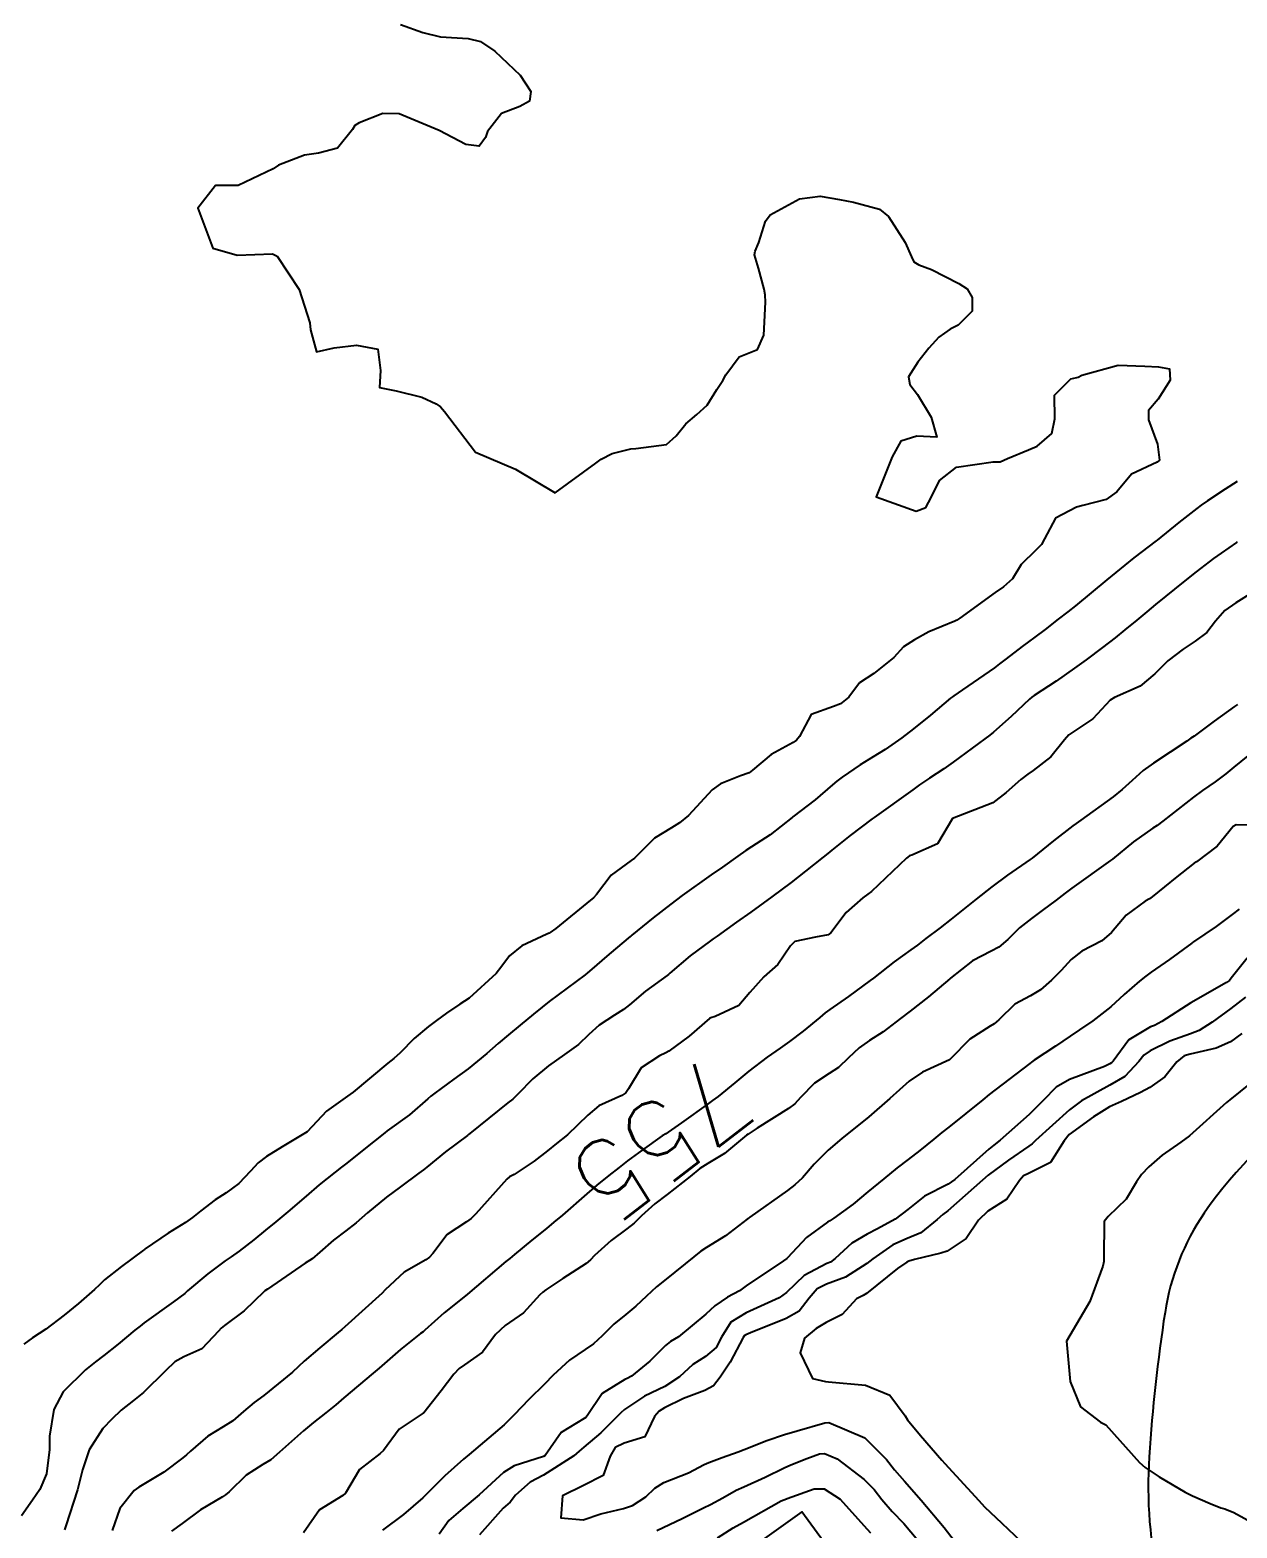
# Model space of a CAD drawing. Header units: metres. Extents: x 298520 to 308411, y 7433745 to 7450750.
# Drawn here: x 304322.3 to 304382.5, y 7439647.3 to 7439722 of the extents above; entities that cross this region are included whole.
import ezdxf
from ezdxf.enums import TextEntityAlignment as Align

# ---------------------------------------------------------------- set-up
doc = ezdxf.new("R2010")
doc.units = ezdxf.units.M
doc.header["$LTSCALE"] = 10
for name, color, linetype in [('Area Verde e Lazer', 94, 'Continuous'), ('Cotas', 45, 'Continuous'), ('Curvas de Nivel 1m', 11, 'Continuous'), ('Curvas de Nivel 5m', 15, 'Continuous'), ('Vias Primárias', 230, 'Continuous')]:
    doc.layers.add(name, color=color, linetype=linetype)
doc.styles.add('Style-STANDARD', font='STANDARD.shx')

msp = doc.modelspace()

# ---------------------------------------------------------------- linework, layer by layer
at = {"layer": 'Area Verde e Lazer'}
msp.add_lwpolyline([(304345.764, 7439637.363), (304367.34, 7439608.148), (304382.266, 7439618.634), (304360.763, 7439648.074)], close=True, dxfattribs=at)
at = {"layer": 'Curvas de Nivel 1m', "flags": 128}
for points, elevation in [([(304340.742, 7439722.249), (304341.851, 7439721.854), (304342.733, 7439721.638), (304344.113, 7439721.558), (304344.73, 7439721.407), (304345.45, 7439720.923), (304346.711, 7439719.722), (304347.239, 7439718.905), (304347.173, 7439718.428), (304346.692, 7439718.165), (304345.788, 7439717.817), (304345.086, 7439716.926), (304344.982, 7439716.615), (304344.665, 7439716.181), (304344, 7439716.273), (304342.673, 7439716.96), (304340.685, 7439717.798), (304339.86, 7439717.817), (304338.678, 7439717.345), (304338.47, 7439717.218), (304338.353, 7439717.013), (304337.598, 7439716.086), (304336.661, 7439715.845), (304335.957, 7439715.74), (304334.655, 7439715.233), (304334.395, 7439715.054), (304332.644, 7439714.219), (304331.517, 7439714.218), (304330.633, 7439713.1), (304331.387, 7439711.092), (304332.6, 7439710.746), (304334.358, 7439710.811), (304334.599, 7439710.703), (304335.694, 7439709.039), (304336.224, 7439707.376), (304336.262, 7439707.033), (304336.546, 7439705.929), (304337.441, 7439706.129), (304338.545, 7439706.254), (304339.61, 7439706.061), (304339.744, 7439704.992), (304339.69, 7439704.158), (304340.523, 7439703.982), (304341.814, 7439703.673), (304342.517, 7439703.342), (304342.739, 7439703.181), (304342.935, 7439702.954), (304344.483, 7439700.93), (304346.475, 7439700.077), (304348.463, 7439698.89), (304350.478, 7439700.383), (304350.757, 7439700.58), (304351.301, 7439700.852), (304352.236, 7439701.093), (304352.487, 7439701.11), (304354.001, 7439701.307), (304354.497, 7439701.732), (304354.972, 7439702.339), (304355.514, 7439702.8), (304356.045, 7439703.267), (304356.525, 7439704.046), (304356.811, 7439704.506), (304356.974, 7439704.786), (304357.64, 7439705.681), (304358.546, 7439706.044), (304358.862, 7439706.765), (304358.94, 7439708.402), (304358.922, 7439708.765), (304358.875, 7439709.055), (304358.596, 7439710.107), (304358.398, 7439710.772), (304358.431, 7439710.946), (304358.612, 7439711.386), (304358.94, 7439712.454), (304359.173, 7439712.762), (304360.641, 7439713.56), (304361.68, 7439713.693), (304362.641, 7439713.53), (304363.329, 7439713.399), (304364.636, 7439713.037), (304365.079, 7439712.686), (304365.916, 7439711.374), (304366.227, 7439710.674), (304366.336, 7439710.41), (304366.599, 7439710.268), (304367.232, 7439710.028), (304368.59, 7439709.34), (304369.01, 7439709.067), (304369.257, 7439708.64), (304369.258, 7439707.955), (304368.562, 7439707.264), (304368.155, 7439707.058), (304367.594, 7439706.66), (304367.094, 7439706.118), (304366.54, 7439705.418), (304366.076, 7439704.677), (304366.152, 7439704.298), (304366.524, 7439703.799), (304367.201, 7439702.663), (304367.493, 7439701.665), (304366.499, 7439701.724), (304365.701, 7439701.476), (304365.259, 7439700.688), (304364.463, 7439698.7), (304366.453, 7439697.986), (304366.949, 7439698.172), (304367.212, 7439698.663), (304367.625, 7439699.505), (304368.478, 7439700.181), (304370.305, 7439700.446), (304370.481, 7439700.438), (304370.652, 7439700.448), (304371.013, 7439700.615), (304372.057, 7439701.037), (304372.492, 7439701.224), (304373.231, 7439701.864), (304373.374, 7439702.591), (304373.355, 7439703.761), (304374.169, 7439704.584), (304374.466, 7439704.649), (304374.534, 7439704.673), (304374.724, 7439704.766), (304376.54, 7439705.256), (304377.858, 7439705.218), (304378.539, 7439705.178), (304379.099, 7439705.082), (304379.132, 7439704.521), (304378.523, 7439703.574), (304378.049, 7439703.003), (304378.054, 7439702.535), (304378.495, 7439701.326), (304378.6, 7439700.528), (304378.482, 7439700.429), (304377.197, 7439699.821), (304376.467, 7439698.939), (304375.927, 7439698.558), (304374.765, 7439698.269), (304374.457, 7439698.181), (304373.406, 7439697.633), (304372.865, 7439696.596), (304372.704, 7439696.323), (304372.427, 7439696.039), (304371.703, 7439695.325), (304371.268, 7439694.611), (304370.817, 7439694.208), (304370.406, 7439693.925), (304368.63, 7439692.646), (304368.489, 7439692.551), (304368.391, 7439692.502), (304367.085, 7439691.96), (304366.376, 7439691.569), (304365.83, 7439691.22), (304365.35, 7439690.685), (304364.355, 7439689.893), (304363.636, 7439689.421), (304363.105, 7439688.712), (304362.691, 7439688.365), (304362.338, 7439688.235), (304361.23, 7439687.835), (304360.634, 7439686.737), (304360.499, 7439686.56), (304360.318, 7439686.443), (304359.221, 7439685.845), (304358.297, 7439685.064), (304358.135, 7439684.932), (304357.707, 7439684.776), (304356.694, 7439684.381), (304356.286, 7439684.08), (304355.112, 7439682.807), (304354.651, 7439682.43), (304354.263, 7439682.191), (304353.403, 7439681.681), (304352.586, 7439680.837), (304352.405, 7439680.675), (304352.24, 7439680.567), (304351.256, 7439679.826), (304350.515, 7439678.857), (304350.375, 7439678.705), (304350.22, 7439678.582), (304348.493, 7439677.173), (304348.204, 7439676.964), (304348.157, 7439676.937), (304348.048, 7439676.892), (304346.795, 7439676.302), (304346.186, 7439675.807), (304345.798, 7439675.296), (304345.51, 7439674.92), (304344.161, 7439673.699), (304343.705, 7439673.397), (304343.032, 7439672.951), (304342.531, 7439672.573), (304342.143, 7439672.286), (304341.419, 7439671.682), (304340.734, 7439670.974), (304340.414, 7439670.683), (304340.118, 7439670.447), (304338.389, 7439669.006), (304338.101, 7439668.808), (304337.05, 7439668.064), (304336.083, 7439667.03), (304334.836, 7439666.284), (304334.064, 7439665.797), (304333.641, 7439665.482), (304333.271, 7439665.068), (304332.673, 7439664.447), (304332.042, 7439663.992), (304331.494, 7439663.63), (304330.779, 7439663.093), (304330.37, 7439662.754), (304330.024, 7439662.512), (304329.158, 7439661.97), (304328.004, 7439661.186), (304327.974, 7439661.16), (304327.925, 7439661.131), (304326.826, 7439660.316), (304325.99, 7439659.64), (304325.738, 7439659.402), (304325.482, 7439659.155), (304324.681, 7439658.457), (304323.97, 7439657.888), (304323.049, 7439657.184), (304322.395, 7439656.754), (304321.951, 7439656.429)], 759), ([(304382.473, 7439699.468), (304381.877, 7439699.078), (304380.994, 7439698.495), (304380.679, 7439698.278), (304380.457, 7439698.117), (304379.551, 7439697.409), (304378.47, 7439696.529), (304378.433, 7439696.5), (304377.312, 7439695.653), (304376.417, 7439694.929), (304375.973, 7439694.557), (304374.4, 7439693.254), (304374.021, 7439692.959), (304373.54, 7439692.589), (304372.894, 7439692.086), (304372.379, 7439691.697), (304371.752, 7439691.227), (304370.948, 7439690.614), (304370.617, 7439690.361), (304370.358, 7439690.173), (304368.774, 7439689.071), (304368.344, 7439688.78), (304368.266, 7439688.728), (304368.177, 7439688.652), (304367.179, 7439687.813), (304366.327, 7439687.118), (304365.743, 7439686.679), (304364.906, 7439686.099), (304364.308, 7439685.724), (304363.675, 7439685.334), (304362.772, 7439684.715), (304362.5, 7439684.509), (304362.289, 7439684.336), (304361.418, 7439683.592), (304360.317, 7439682.74), (304360.29, 7439682.722), (304360.272, 7439682.704), (304359.172, 7439681.843), (304358.25, 7439681.241), (304357.961, 7439681.059), (304357.559, 7439680.777), (304356.795, 7439680.227), (304356.233, 7439679.838), (304354.79, 7439678.812), (304354.219, 7439678.387), (304353.344, 7439677.696), (304352.287, 7439676.839), (304352.24, 7439676.802), (304352.202, 7439676.77), (304351.146, 7439675.893), (304350.176, 7439675.041), (304350.077, 7439674.959), (304349.955, 7439674.863), (304348.159, 7439673.527), (304347.804, 7439673.246), (304347.384, 7439672.898), (304346.707, 7439672.342), (304346.137, 7439671.869), (304345.619, 7439671.429), (304345.044, 7439670.926), (304344.115, 7439670.168), (304343.41, 7439669.647), (304342.448, 7439668.957), (304342.257, 7439668.803), (304342.1, 7439668.665), (304341.186, 7439667.875), (304340.084, 7439667.069), (304339.96, 7439666.982), (304338.915, 7439666.153), (304338.06, 7439665.468), (304337.804, 7439665.265), (304337.481, 7439665.016), (304336.688, 7439664.382), (304336.041, 7439663.822), (304335.13, 7439663.044), (304334.534, 7439662.544), (304334.019, 7439662.119), (304333.433, 7439661.644), (304332.696, 7439661.073), (304332.293, 7439660.785), (304331.998, 7439660.585), (304331.13, 7439659.95), (304330.128, 7439659.099), (304330.054, 7439659.028), (304329.982, 7439658.969), (304329.425, 7439658.556), (304327.967, 7439657.495), (304327.755, 7439657.342), (304327.487, 7439657.135), (304326.656, 7439656.439), (304325.944, 7439655.871), (304325.538, 7439655.555), (304325.036, 7439655.159), (304323.922, 7439654.064), (304323.46, 7439653.185), (304323.234, 7439651.852), (304323.239, 7439651.187), (304323.096, 7439649.966), (304322.755, 7439649.191), (304322.399, 7439648.653), (304321.85, 7439647.878)], 758), ([(304382.465, 7439696.447), (304382.432, 7439696.426), (304381.292, 7439695.624), (304380.417, 7439694.954), (304379.863, 7439694.508), (304378.401, 7439693.321), (304377.969, 7439692.962), (304377.459, 7439692.539), (304376.869, 7439692.062), (304376.38, 7439691.668), (304375.753, 7439691.178), (304374.93, 7439690.571), (304374.359, 7439690.16), (304373.435, 7439689.507), (304372.345, 7439688.791), (304372.234, 7439688.711), (304372.107, 7439688.602), (304371.201, 7439687.74), (304370.318, 7439686.96), (304370.128, 7439686.811), (304369.886, 7439686.626), (304368.301, 7439685.456), (304367.831, 7439685.123), (304367.127, 7439684.662), (304366.624, 7439684.332), (304366.287, 7439684.089), (304364.363, 7439682.699), (304364.309, 7439682.663), (304364.272, 7439682.635), (304363.171, 7439681.799), (304362.248, 7439681.068), (304362.056, 7439680.912), (304361.821, 7439680.724), (304360.944, 7439680.025), (304360.23, 7439679.467), (304359.267, 7439678.754), (304358.215, 7439677.985), (304357.507, 7439677.48), (304356.531, 7439676.787), (304356.337, 7439676.652), (304356.199, 7439676.554), (304355.195, 7439675.798), (304354.175, 7439674.932), (304354.115, 7439674.879), (304354.036, 7439674.821), (304352.963, 7439674.034), (304352.158, 7439673.362), (304351.868, 7439673.131), (304351.41, 7439672.847), (304350.655, 7439672.345), (304350.138, 7439671.876), (304349.614, 7439671.384), (304348.914, 7439670.878), (304348.117, 7439670.323), (304347.335, 7439669.673), (304346.6, 7439668.905), (304346.347, 7439668.661), (304346.098, 7439668.467), (304344.194, 7439666.938), (304344.135, 7439666.886), (304344.081, 7439666.844), (304342.995, 7439666.025), (304342.057, 7439665.261), (304341.887, 7439665.13), (304341.663, 7439664.964), (304340.738, 7439664.281), (304340.041, 7439663.775), (304339.096, 7439662.994), (304338.536, 7439662.492), (304338.019, 7439662.089), (304337.407, 7439661.621), (304336.717, 7439661.023), (304336.332, 7439660.694), (304335.997, 7439660.474), (304334.109, 7439659.183), (304333.983, 7439659.091), (304333.966, 7439659.077), (304333.944, 7439659.06), (304332.948, 7439658.096), (304331.966, 7439657.368), (304331.805, 7439657.241), (304331.667, 7439657.083), (304330.833, 7439656.208), (304329.943, 7439655.805), (304329.489, 7439655.558), (304329.027, 7439655.114), (304327.922, 7439654.019), (304327.424, 7439653.628), (304326.813, 7439653.141), (304326.354, 7439652.7), (304325.904, 7439652.23), (304325.221, 7439651.16), (304324.879, 7439650.164), (304324.632, 7439649.168), (304324.05, 7439647.382), (304323.984, 7439647.178)], 757), ([(304383.059, 7439693.821), (304382.402, 7439693.405), (304381.857, 7439693.027), (304381.382, 7439692.49), (304380.949, 7439691.93), (304380.378, 7439691.491), (304379.781, 7439691.1), (304379.004, 7439690.52), (304378.356, 7439689.867), (304377.637, 7439689.25), (304376.344, 7439688.688), (304376.139, 7439688.553), (304375.276, 7439687.619), (304374.319, 7439686.987), (304374.074, 7439686.825), (304373.85, 7439686.585), (304373.169, 7439685.727), (304372.297, 7439685.042), (304372.03, 7439684.868), (304371.671, 7439684.606), (304370.952, 7439683.947), (304370.281, 7439683.44), (304368.273, 7439682.65), (304367.529, 7439681.383), (304366.245, 7439680.831), (304366.131, 7439680.785), (304365.979, 7439680.674), (304364.226, 7439679.016), (304364.048, 7439678.878), (304363.792, 7439678.704), (304362.965, 7439677.963), (304362.205, 7439676.946), (304362.067, 7439676.859), (304361.443, 7439676.728), (304360.413, 7439676.525), (304360.196, 7439676.298), (304359.562, 7439675.37), (304358.861, 7439674.76), (304358.165, 7439673.984), (304357.609, 7439673.325), (304356.442, 7439672.787), (304356.223, 7439672.718), (304356.151, 7439672.673), (304355.142, 7439671.801), (304354.126, 7439671.053), (304353.975, 7439670.971), (304353.661, 7439670.825), (304352.738, 7439670.213), (304352.106, 7439669.17), (304351.978, 7439668.967), (304351.781, 7439668.843), (304350.633, 7439668.319), (304350.093, 7439667.853), (304349.075, 7439666.875), (304348.518, 7439666.442), (304348.071, 7439666.073), (304347.401, 7439665.558), (304346.404, 7439664.906), (304346.185, 7439664.775), (304346.05, 7439664.662), (304344.499, 7439662.933), (304344.267, 7439662.699), (304344.027, 7439662.533), (304343.068, 7439661.898), (304342.35, 7439660.957), (304342.189, 7439660.77), (304342, 7439660.643), (304340.931, 7439660.033), (304339.985, 7439659.151), (304339.825, 7439658.982), (304337.966, 7439657.295), (304337.814, 7439657.161), (304337.636, 7439657.013), (304336.721, 7439656.252), (304335.941, 7439655.582), (304335.654, 7439655.317), (304335.365, 7439655.039), (304333.921, 7439653.871), (304333.452, 7439653.53), (304332.916, 7439653.07), (304332.375, 7439652.609), (304331.905, 7439652.313), (304331.139, 7439651.849), (304330.277, 7439651.096), (304330.073, 7439650.916), (304329.888, 7439650.765), (304328.943, 7439650.048), (304327.867, 7439649.411), (304327.689, 7439649.309), (304327.465, 7439649.134), (304326.747, 7439648.248), (304326.37, 7439647.145)], 756), ([(304382.999, 7439685.78), (304382.3, 7439685.208), (304381.9, 7439684.88), (304381.372, 7439684.489), (304380.738, 7439684.045), (304380.285, 7439683.721), (304378.756, 7439682.523), (304378.485, 7439682.312), (304378.267, 7439682.165), (304377.303, 7439681.494), (304376.244, 7439680.618), (304376.208, 7439680.586), (304376.154, 7439680.551), (304374.229, 7439679.177), (304373.884, 7439678.926), (304373.439, 7439678.588), (304372.748, 7439678.064), (304372.214, 7439677.665), (304371.619, 7439677.195), (304371.034, 7439676.612), (304370.584, 7439676.229), (304370.194, 7439676.042), (304369.267, 7439675.554), (304368.173, 7439674.683), (304368.156, 7439674.667), (304368.134, 7439674.65), (304367.071, 7439673.754), (304366.157, 7439673.05), (304365.673, 7439672.677), (304364.811, 7439672.022), (304364.136, 7439671.589), (304363.612, 7439671.224), (304363.077, 7439670.71), (304362.594, 7439670.24), (304362.115, 7439669.938), (304361.386, 7439669.451), (304360.688, 7439668.734), (304360.408, 7439668.429), (304360.097, 7439668.193), (304358.527, 7439667.203), (304358.084, 7439666.915), (304357.998, 7439666.856), (304357.897, 7439666.772), (304356.903, 7439665.95), (304356.063, 7439665.446), (304355.665, 7439665.19), (304355.193, 7439664.803), (304354.044, 7439663.899), (304353.432, 7439663.433), (304352.767, 7439662.833), (304352.395, 7439662.469), (304352.023, 7439662.194), (304351.248, 7439661.614), (304350.426, 7439660.856), (304350.221, 7439660.638), (304349.999, 7439660.452), (304348.833, 7439659.719), (304347.985, 7439659.144), (304347.839, 7439659.037), (304347.698, 7439658.893), (304346.88, 7439657.995), (304345.968, 7439657.37), (304345.484, 7439656.917), (304344.837, 7439656.039), (304343.94, 7439655.402), (304343.665, 7439655.215), (304343.406, 7439654.945), (304342.773, 7439654.103), (304341.913, 7439653.012), (304341.882, 7439652.991), (304341.828, 7439652.961), (304340.678, 7439652.2), (304339.894, 7439651.132), (304339.736, 7439650.982), (304338.691, 7439650.187), (304337.993, 7439649.008), (304337.862, 7439648.885), (304336.705, 7439648.171), (304335.908, 7439647.029)], 754), ([(304384.271, 7439682.304), (304382.414, 7439682.335), (304382.27, 7439682.26), (304381.475, 7439681.267), (304380.438, 7439680.498), (304380.322, 7439680.419), (304380.241, 7439680.357), (304379.46, 7439679.737), (304378.225, 7439678.741), (304378.102, 7439678.653), (304377.887, 7439678.533), (304376.924, 7439677.835), (304376.207, 7439676.972), (304375.714, 7439676.557), (304374.728, 7439676.039), (304374.188, 7439675.616), (304373.69, 7439675.075), (304373.206, 7439674.59), (304372.659, 7439674.105), (304372.165, 7439673.805), (304371.379, 7439673.39), (304370.578, 7439672.616), (304370.348, 7439672.42), (304370.148, 7439672.303), (304369.13, 7439671.643), (304368.155, 7439670.65), (304368.123, 7439670.624), (304366.78, 7439670), (304366.112, 7439669.547), (304365.146, 7439668.684), (304364.094, 7439667.769), (304363.499, 7439667.296), (304362.772, 7439666.713), (304362.399, 7439666.396), (304362.074, 7439666.107), (304361.381, 7439665.409), (304360.794, 7439664.733), (304360.409, 7439664.377), (304360.047, 7439664.107), (304358.168, 7439662.768), (304358.091, 7439662.71), (304358.031, 7439662.663), (304356.957, 7439661.842), (304356.01, 7439661.255), (304355.719, 7439661.082), (304355.374, 7439660.799), (304353.992, 7439659.681), (304353.509, 7439659.303), (304353.016, 7439658.83), (304352.48, 7439658.332), (304351.974, 7439657.923), (304351.384, 7439657.431), (304350.802, 7439656.852), (304350.364, 7439656.449), (304349.952, 7439656.164), (304349.176, 7439655.64), (304348.365, 7439654.884), (304347.928, 7439654.444), (304347.146, 7439653.672), (304346.412, 7439652.905), (304346.161, 7439652.655), (304345.906, 7439652.421), (304344.162, 7439650.936), (304343.889, 7439650.709), (304342.953, 7439649.873), (304342.033, 7439648.958), (304341.949, 7439648.872), (304341.861, 7439648.777), (304340.887, 7439647.935), (304339.845, 7439647.165)], 753), ([(304382.563, 7439678.133), (304382.217, 7439677.868), (304381.425, 7439677.274), (304380.298, 7439676.499), (304380.239, 7439676.463), (304380.202, 7439676.432), (304379.087, 7439675.619), (304378.18, 7439674.989), (304377.913, 7439674.796), (304377.593, 7439674.536), (304376.836, 7439673.874), (304376.16, 7439673.268), (304375.272, 7439672.563), (304374.612, 7439672.107), (304374.141, 7439671.796), (304373.416, 7439671.304), (304372.342, 7439670.598), (304372.212, 7439670.509), (304372.121, 7439670.442), (304371.079, 7439669.645), (304370.106, 7439668.884), (304369.782, 7439668.625), (304368.089, 7439667.258), (304367.747, 7439666.993), (304367.335, 7439666.657), (304366.64, 7439666.098), (304366.068, 7439665.655), (304365.513, 7439665.226), (304364.844, 7439664.688), (304364.046, 7439664.032), (304363.321, 7439663.426), (304362.36, 7439662.717), (304362.158, 7439662.592), (304362.03, 7439662.522), (304360.988, 7439661.761), (304360.038, 7439660.74), (304360.019, 7439660.723), (304360.003, 7439660.713), (304359.85, 7439660.591), (304357.989, 7439659.34), (304357.657, 7439659.102), (304357.051, 7439658.779), (304356.411, 7439658.353), (304355.974, 7439657.934), (304354.605, 7439656.81), (304354.205, 7439656.57), (304353.956, 7439656.366), (304353.181, 7439655.591), (304352.263, 7439654.837), (304352.043, 7439654.728), (304351.931, 7439654.679), (304350.803, 7439653.972), (304350.054, 7439652.859), (304349.994, 7439652.777), (304349.911, 7439652.724), (304348.748, 7439652.029), (304347.961, 7439650.889), (304347.882, 7439650.834), (304346.414, 7439650.368), (304345.874, 7439650.043), (304344.663, 7439648.928), (304343.856, 7439648.245), (304343.155, 7439647.642), (304342.677, 7439646.952)], 752), ([(304382.97, 7439675.693), (304382.176, 7439674.691), (304382.081, 7439674.574), (304381.933, 7439674.482), (304380.162, 7439673.463), (304378.717, 7439672.524), (304378.343, 7439672.335), (304378.149, 7439672.261), (304377.062, 7439671.618), (304376.281, 7439670.548), (304376.209, 7439670.462), (304376.122, 7439670.41), (304375.845, 7439670.279), (304374.113, 7439669.631), (304373.445, 7439669.251), (304372.787, 7439668.593), (304372.096, 7439667.895), (304370.646, 7439666.614), (304370.334, 7439666.363), (304370.076, 7439666.158), (304368.39, 7439664.645), (304368.051, 7439664.42), (304366.883, 7439663.823), (304366.038, 7439663.153), (304365.415, 7439662.679), (304364.531, 7439662.187), (304364.021, 7439661.925), (304363.25, 7439661.472), (304362.425, 7439660.716), (304362.185, 7439660.534), (304362, 7439660.453), (304360.868, 7439659.857), (304359.986, 7439659.021), (304359.632, 7439658.745), (304357.975, 7439657.993), (304357.219, 7439657.529), (304356.756, 7439656.782), (304356.478, 7439656.262), (304355.948, 7439655.821), (304355.318, 7439655.423), (304354.661, 7439654.809), (304353.928, 7439654.331), (304352.917, 7439653.836), (304351.916, 7439653.175), (304351.736, 7439653.02), (304351.563, 7439652.844), (304350.73, 7439652.022), (304349.889, 7439651.295), (304349.655, 7439651.095), (304349.384, 7439650.867), (304347.873, 7439649.907), (304347.216, 7439649.549), (304346.476, 7439648.904), (304346.211, 7439648.555), (304345.856, 7439648.251), (304344.68, 7439646.927)], 751), ([(304382.693, 7439671.926), (304382.139, 7439671.522), (304381.426, 7439671.198), (304380.129, 7439670.905), (304379.828, 7439670.812), (304379.452, 7439670.517), (304378.864, 7439669.774), (304378.11, 7439669.238), (304377.649, 7439668.993), (304376.705, 7439668.544), (304376.1, 7439668.266), (304375.311, 7439667.777), (304374.086, 7439666.894), (304373.833, 7439666.582), (304373.159, 7439665.497), (304372.058, 7439664.955), (304371.819, 7439664.839), (304371.605, 7439664.604), (304370.984, 7439663.671), (304370.037, 7439663.069), (304369.566, 7439662.627), (304368.947, 7439661.708), (304368.009, 7439661.071), (304367.693, 7439660.968), (304366.375, 7439660.666), (304366.088, 7439660.583), (304366.001, 7439660.528), (304365.527, 7439660.206), (304363.985, 7439658.957), (304363.817, 7439658.87), (304363.482, 7439658.705), (304362.769, 7439657.918), (304361.971, 7439657.511), (304361.473, 7439657.22), (304360.89, 7439656.731), (304360.672, 7439656.012), (304361.289, 7439654.726), (304361.931, 7439654.575), (304362.087, 7439654.563), (304363.93, 7439654.397), (304365.14, 7439653.897), (304365.915, 7439652.867), (304366.028, 7439652.669), (304366.679, 7439651.884), (304367.739, 7439650.651), (304367.881, 7439650.489), (304369.583, 7439648.633), (304369.86, 7439648.331), (304370.738, 7439647.503), (304371.671, 7439646.603)], 749), ([(304383.128, 7439669.454), (304382.104, 7439668.619), (304381.934, 7439668.483), (304380.086, 7439666.834), (304379.659, 7439666.514), (304378.731, 7439665.866), (304378.064, 7439665.288), (304377.697, 7439664.895), (304377.452, 7439664.536), (304376.924, 7439663.661), (304376.035, 7439662.798), (304375.836, 7439662.553), (304375.815, 7439660.743), (304375.813, 7439660.553), (304375.768, 7439660.321), (304375.127, 7439658.563), (304373.963, 7439656.58), (304374.133, 7439654.577), (304374.656, 7439653.305), (304375.653, 7439652.554), (304375.911, 7439652.405), (304377.602, 7439650.533), (304377.881, 7439650.29), (304378.574, 7439649.825), (304379.868, 7439649.05), (304380.24, 7439648.878), (304381.129, 7439648.491), (304381.651, 7439648.273), (304381.86, 7439648.222), (304382.295, 7439648.039), (304383.85, 7439647.2)], 748), ([(304353.533, 7439647.136), (304353.848, 7439647.289), (304354.789, 7439647.743), (304355.858, 7439648.27), (304356.202, 7439648.444), (304356.817, 7439648.78), (304357.491, 7439649.15), (304357.868, 7439649.327), (304358.93, 7439649.811), (304359.878, 7439650.274), (304360.203, 7439650.414), (304361.012, 7439650.729), (304361.639, 7439650.97), (304361.887, 7439650.98), (304362.512, 7439650.714), (304363.873, 7439649.695), (304364.359, 7439649.183), (304364.754, 7439648.687), (304365.27, 7439648.092), (304365.851, 7439647.486), (304366.535, 7439646.663)], 751), ([(304356.553, 7439646.783), (304357.339, 7439647.284), (304357.851, 7439647.554), (304359.734, 7439648.615), (304359.862, 7439648.667), (304359.918, 7439648.684), (304360.032, 7439648.738), (304361.365, 7439649.228), (304361.868, 7439649.229), (304362.665, 7439648.712), (304363.85, 7439647.397), (304364.178, 7439647.027)], 752)]:
    msp.add_lwpolyline(points, dxfattribs=dict(at, elevation=elevation))
at = {"layer": 'Curvas de Nivel 5m', "flags": 128}
for points, elevation in [([(304382.479, 7439688.341), (304382.339, 7439688.242), (304381.316, 7439687.502), (304380.317, 7439686.762), (304380.162, 7439686.655), (304379.951, 7439686.505), (304378.302, 7439685.414), (304377.779, 7439685.054), (304377.225, 7439684.541), (304376.738, 7439684.096), (304376.285, 7439683.741), (304374.667, 7439682.574), (304374.437, 7439682.41), (304374.269, 7439682.294), (304373.31, 7439681.537), (304372.244, 7439680.67), (304372.202, 7439680.642), (304372.15, 7439680.601), (304371.02, 7439679.827), (304370.229, 7439679.24), (304369.46, 7439678.631), (304368.213, 7439677.641), (304367.658, 7439677.206), (304366.949, 7439676.663), (304366.523, 7439676.342), (304366.194, 7439676.106), (304365.362, 7439675.506), (304364.325, 7439674.698), (304364.172, 7439674.578), (304363.09, 7439673.784), (304362.157, 7439673.123), (304361.923, 7439672.955), (304361.651, 7439672.725), (304360.831, 7439672.045), (304360.135, 7439671.532), (304359.671, 7439671.206), (304359.029, 7439670.756), (304358.116, 7439670.049), (304357.42, 7439669.467), (304356.58, 7439668.785), (304356.307, 7439668.582), (304356.099, 7439668.434), (304354.756, 7439667.477), (304354.085, 7439667.014), (304353.971, 7439666.934), (304353.799, 7439666.823), (304352.79, 7439666.115), (304352.064, 7439665.576), (304351.65, 7439665.253), (304351.139, 7439664.849), (304350.538, 7439664.365), (304350.044, 7439663.936), (304348.823, 7439662.878), (304348.396, 7439662.516), (304348.023, 7439662.209), (304347.291, 7439661.62), (304346.432, 7439660.906), (304346.192, 7439660.717), (304345.999, 7439660.562), (304344.09, 7439658.938), (304343.982, 7439658.851), (304342.928, 7439657.996), (304341.965, 7439657.142), (304341.868, 7439657.057), (304341.744, 7439656.962), (304340.748, 7439656.175), (304339.94, 7439655.474), (304339.678, 7439655.243), (304339.377, 7439654.988), (304337.92, 7439653.759), (304337.513, 7439653.418), (304337.025, 7439653.019), (304336.406, 7439652.527), (304335.904, 7439652.12), (304334.712, 7439651.048), (304334.27, 7439650.671), (304333.884, 7439650.442), (304333.047, 7439649.896), (304332.192, 7439649.077), (304332.024, 7439648.916), (304331.86, 7439648.817), (304330.774, 7439648.17), (304329.847, 7439647.498), (304329.326, 7439647.108)], 755), ([(304382.889, 7439673.75), (304382.16, 7439673.182), (304381.215, 7439672.494), (304380.575, 7439672.075), (304380.144, 7439671.914), (304379.113, 7439671.546), (304378.131, 7439671.061), (304377.814, 7439670.847), (304377.563, 7439670.536), (304376.869, 7439669.789), (304376.111, 7439669.346), (304374.699, 7439668.571), (304374.098, 7439668.128), (304372.417, 7439666.597), (304372.247, 7439666.432), (304372.078, 7439666.304), (304371.069, 7439665.609), (304370.057, 7439664.864), (304369.765, 7439664.624), (304368.037, 7439663.094), (304367.786, 7439662.902), (304367.509, 7439662.655), (304366.695, 7439661.991), (304366.019, 7439661.714), (304365.3, 7439661.395), (304364.293, 7439660.696), (304364.001, 7439660.465), (304362.928, 7439659.776), (304361.99, 7439659.43), (304361.518, 7439659.194), (304361.122, 7439658.729), (304360.625, 7439658.085), (304359.973, 7439657.716), (304358.197, 7439656.998), (304357.964, 7439656.903), (304357.883, 7439656.851), (304357.83, 7439656.771), (304357.189, 7439655.532), (304356.68, 7439654.783), (304356.36, 7439654.354), (304355.926, 7439654.125), (304354.849, 7439653.733), (304353.917, 7439653.254), (304353.642, 7439653.097), (304353.417, 7439652.825), (304352.92, 7439651.807), (304351.893, 7439651.496), (304351.456, 7439651.278), (304351.198, 7439650.847), (304350.843, 7439649.881), (304349.868, 7439649.395), (304348.82, 7439648.876), (304348.747, 7439647.771), (304349.851, 7439647.679), (304350.735, 7439647.97), (304351.857, 7439648.233), (304352.311, 7439648.382), (304352.986, 7439648.829), (304353.433, 7439649.259), (304353.87, 7439649.543), (304355.099, 7439650.026), (304355.879, 7439650.428), (304356.126, 7439650.542), (304356.78, 7439650.781), (304357.591, 7439651.069), (304357.889, 7439651.178), (304359.02, 7439651.629), (304359.901, 7439651.927), (304360.518, 7439652.119), (304361.91, 7439652.513), (304362.103, 7439652.525), (304363.899, 7439651.765), (304364.984, 7439650.683), (304365.377, 7439650.177), (304365.872, 7439649.599), (304366.701, 7439648.662), (304367.849, 7439647.301), (304368.356, 7439646.645)], 750)]:
    msp.add_lwpolyline(points, dxfattribs=dict(at, elevation=elevation))
at = {"layer": 'Vias Primárias'}
msp.add_lwpolyline([(304472.813, 7439712.041), (304462.709, 7439702.519), (304459.531, 7439701.21), (304442.207, 7439699.021), (304419.855, 7439687.291), (304399.548, 7439676.662), (304386.743, 7439668.653, 0.103388), (304380.827, 7439662.974, 0.112089), (304378.87, 7439658.024, 0.021961), (304378.079, 7439650.82, 0.072562), (304378.591, 7439644.39, 0.022269), (304380.454, 7439637.631), (304385.202, 7439626.835), (304388.695, 7439619.739), (304391.907, 7439613.929, -0.015133), (304393.534, 7439610.763, -0.195795), (304393.673, 7439608.346, -0.090016), (304391.393, 7439604.256, -0.112647), (304388.318, 7439601.878, -0.070435), (304378.778, 7439598.996, -0.029389), (304373.845, 7439598.531, -0.222668), (304366.922, 7439601.483, -2.235736)], format="xyb", dxfattribs=at)

# ---------------------------------------------------------------- texts
at = {"layer": 'Cotas', "style": 'Style-STANDARD'}
msp.add_text('755', height=4, rotation=217.65079, dxfattribs=at).set_placement((304353.766, 7439666.621, 755), align=Align.MIDDLE_CENTER)

doc.saveas('drawing.dxf')
